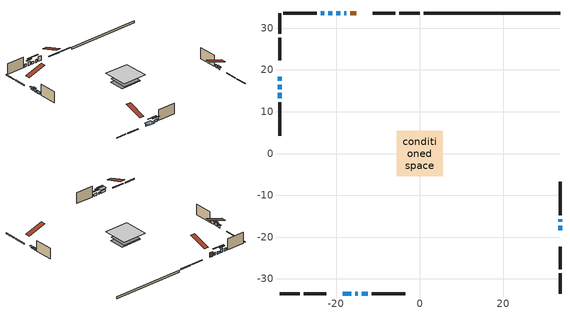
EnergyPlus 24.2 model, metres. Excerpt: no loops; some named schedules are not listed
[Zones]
conditioned space
 floor adiabatic (Floor1 construction): -4.02,-4.02 -4.02,4.02 4.02,4.02 4.02,-4.02 z0.91
 floor adiabatic (AdiabaticFloorConstruction): -5.48,-5.48 -5.48,5.48 5.48,5.48 5.48,-5.48 z3.35
 floor foundation (Slab1 construction): -4.72,-3.43 -4.72,3.43 4.72,3.43 4.72,-3.43 z0
 wall outside (RimJoist1 construction): -0.02,33.53 -4.9,33.53 / -33.53,-33.53 -28.65,-33.53 / -33.53,33.53 -33.53,28.65 / 33.53,-33.53 33.53,-28.65 z0.91:1.21
 wall outside (RimJoist2 construction): -5.82,33.53 -11.21,33.53 / -27.72,-33.53 -22.34,-33.53 / -33.53,27.72 -33.53,22.34 / 33.53,-27.72 33.53,-22.34 z0.91:1.21
 wall outside (AdiabaticWallConstruction 1): -15.19,33.53 -16.67,33.53 z0.91:2.94
 wall outside (AdiabaticWallConstruction): -17.6,33.53 -18.02,33.53 / -22.84,33.53 -23.68,33.53 / 33.53,-16.31 33.53,-15.67 / -33.53,14.47 -33.53,13.19 z0.91:2.13; -18.94,33.53 -19.96,33.53 / -33.53,18.36 -33.53,17.34 / -18.35,-33.53 -16.32,-33.53 / -13.91,-33.53 -12.38,-33.53 z0.91:1.93; -20.89,33.53 -21.91,33.53 / -33.53,16.41 -33.53,15.39 z0.91:2.43; 33.53,-18.36 33.53,-17.23 z0.91:1.73; -15.4,-33.53 -14.84,-33.53 z0.91:1.83
 wall outside (Wall1 construction): -24.61,33.53 -32.6,33.53 / -11.46,-33.53 -3.47,-33.53 / -33.53,12.26 -33.53,4.28 / 33.53,-14.74 33.53,-6.75 z0.91:5.79
 wall foundation (FoundationWall1 construction): 33.53,33.53 0.91,33.53 z0:0.91
 window (WindowConstruction 10): -17.6,33.53 -18.02,33.53 z0.91:2.13
 window (WindowConstruction 5): -18.95,33.53 -19.96,33.53 z0.91:1.92
 window (WindowConstruction 6): -20.89,33.53 -21.91,33.53 z0.91:2.43
 window (WindowConstruction 7): 33.53,-18.35 33.53,-17.24 z0.91:1.72
 window (WindowConstruction 8): -33.53,18.35 -33.53,17.34 z0.91:1.92
 window (WindowConstruction 9): -33.53,16.41 -33.53,15.4 z0.91:2.43
 window (WindowConstruction): -18.35,-33.53 -16.32,-33.53 z0.91:1.92
 window (WindowConstruction 1): -22.84,33.53 -23.68,33.53 z0.91:2.13
 window (WindowConstruction 2): 33.53,-16.31 33.53,-15.67 z0.91:2.13
 window (WindowConstruction 3): -33.53,14.47 -33.53,13.19 z0.91:2.13
 window (WindowConstruction 11): -15.39,-33.53 -14.84,-33.53 z0.91:1.82
 window (WindowConstruction 4): -13.91,-33.53 -12.38,-33.53 z0.91:1.92
 door (Door): -15.19,33.53 -16.67,33.53 z0.91:2.94
 ceiling adiabatic (AdiabaticFloorConstruction): 5.48,-5.48 5.48,5.48 -5.48,5.48 -5.48,-5.48 z3.35
 roof outside (Roof1 construction): -14.26,33.53,5.79 -14.26,25.46,8.48 -12.13,25.46,8.48 -12.13,33.53,5.79; -19.28,-33.53,5.79 -19.28,-25.46,8.48 -21.41,-25.46,8.48 -21.41,-33.53,5.79; -33.53,19.28,5.79 -25.46,19.28,8.48 -25.46,21.41,8.48 -33.53,21.41,5.79; 33.53,-19.28,5.79 25.46,-19.28,8.48 25.46,-21.41,8.48 33.53,-21.41,5.79
shading: -22.09,33.53 -16.82,33.53 -16.82,33.83 -22.09,33.83 z4.06; -22.82,33.53 -19.98,33.53 -19.98,33.83 -22.82,33.83 z3.35; 33.53,-16.94 33.53,-18.65 33.99,-18.65 33.99,-16.94 z2.02; -33.53,17.04 -33.53,18.65 -33.99,18.65 -33.99,17.04 z2.22; -33.53,15.1 -33.53,16.71 -33.99,16.71 -33.99,15.1 z2.73; -15.86,-33.53 -18.81,-33.53 -18.81,-35.97 -15.86,-35.97 z2.39; -13.01,-33.53 -17.22,-33.53 -17.22,-33.83 -13.01,-33.83 z3.65; -11.31,-33.53 -14.98,-33.53 -14.98,-33.83 -11.31,-33.83 z2.99
[Building]
Building 1: Terrain=Suburbs
[Site:Location]
Inuvik AP_NT: Latitude {deg}=68.3; Longitude {deg}=-133.48; Time Zone {hr}=-8; Elevation {m}=68; Keep Site Location Information=Yes
[Site:GroundTemperature:Shallow]
-13.1493, -15.9729, -16.199, -14.859, -9.47991, -4.12585, 0.51584, 3.45624, 3.70604, 1.31452, -3.2088, -8.39862
[Site:WaterMainsTemperature]
Calculation Method=Schedule; Temperature Schedule=mains temperature schedule
[Material] Roughness=Rough; Thermal Absorptance=0.9
Name | Thickness {m} | Conductivity {W/m-K} | Density {kg/m3} | Specific Heat {J/kg-K} | Solar Absorptance | Visible Absorptance
asphalt or fiberglass shingles | 0.00635 | 0.162714 | 1121.4 | 1465.45 | 0.4 | 0.4
concrete 4.0 in. | 0.1016 | 1.803125 | 2242.8 | 837.4 | 0.7 | 0.7
concrete 8.0 in. | 0.2032 | 1.803125 | 2242.8 | 837.4 | 0.7 | 0.7
door material | 0.04445 | 0.053851 | 512.64 | 1214.23 | 0.7 | 0.7
exterior vertical ins | 0.00409365 | 0.029427 | 32.04 | 1214.23 | 0.7 | 0.7
floor covering | 0.0127 | 0.0433444 | 54.468 | 1339.84 | 0.6 | 0.6
floor rigid ins; rim joist rigid ins; wall rigid ins | 0.051816 | 0.029427 | 32.04 | 1214.23 | 0.7 | 0.7
floor rigid ins 1; wall rigid ins 1 | 0.512978 | 0.029427 | 32.04 | 1214.23 | 0.7 | 0.7
floor stud and cavity | 0.1397 | 0.0844109 | 92.3553 | 1139.71 | 0.7 | 0.7
floor stud and cavity 1 | 0.1397 | 1.75129 | 37.0049 | 1207.88 | 0.7 | 0.7
furniture material conditioned space 1 | 0.1524 | 0.115458 | 640.8 | 1214.23 | 0.6 | 0.6
gypsum board | 0.0127 | 0.160291 | 801 | 837.4 | 0.6 | 0.6
gypsum board 1 | 0.0127 | 0.160291 | 801 | 837.4 | 0.7 | 0.7
osb sheathing 0.5 in. | 0.0127 | 0.115458 | 512.64 | 1214.23 | 0.7 | 0.7
osb sheathing 0.75 in. | 0.01905 | 0.115458 | 512.64 | 1214.23 | 0.7 | 0.7
osb sheathing 2.0 in. | 0.0508 | 0.115458 | 512.64 | 1214.23 | 0.7 | 0.7
rim joist rigid ins 1; roof rigid ins | 0.103632 | 0.029427 | 32.04 | 1214.23 | 0.7 | 0.7
rim joist stud and cavity | 0.0508 | 0.0406006 | 125.044 | 1163.47 | 0.6 | 0.6
rim joist stud and cavity 1 | 0.0508 | 0.0659308 | 125.044 | 1163.47 | 0.6 | 0.6
roof stud and cavity | 0.2032 | 0.158564 | 78.34581 | 1123.46 | 0.7 | 0.7
wall stud and cavity | 0.1397 | 0.216185 | 139.0536 | 1170.24 | 0.7 | 0.7
wall stud and cavity 1 | 0.0889 | 0.380278 | 52.3479 | 1209.89 | 0.7 | 0.7
wall stud and cavity 2 | 0.0889 | 0.391764 | 83.0341 | 1211.67 | 0.7 | 0.7
wood siding | 0.0254 | 0.102417 | 544.68 | 1172.36 | 0.4 | 0.4
wood siding 1; wood siding 2; wood siding 3 | 0.0254 | 0.102417 | 544.68 | 1172.36 | 0.7 | 0.7
[WindowMaterial:SimpleGlazingSystem]
Name | U-Factor {W/m2-K} | Solar Heat Gain Coefficient
WindowMaterial | 2.78052 | 0.57
WindowMaterial 1 | 2.76178 | 0.61
WindowMaterial 2 | 2.78619 | 0.6
WindowMaterial 3 | 2.77825 | 0.56
WindowMaterial 4 | 2.75553 | 0.6
[Construction]
AdiabaticFloorConstruction: floor stud and cavity 1, floor rigid ins 1, osb sheathing 0.75 in., floor covering
AdiabaticWallConstruction: wood siding 2, wall rigid ins 1, wall stud and cavity 1, gypsum board
AdiabaticWallConstruction 1: wood siding 3, wall rigid ins 1, wall stud and cavity 1, gypsum board
Door: door material
Floor1 construction: floor stud and cavity, floor rigid ins, osb sheathing 0.75 in., floor covering
FoundationWall1 construction: concrete 8.0 in., gypsum board 1
furniture construction conditioned space 1: furniture material conditioned space 1
PartitionWallConstruction: gypsum board, wall stud and cavity 2, gypsum board
RimJoist1 construction: wood siding 1, rim joist rigid ins, osb sheathing 2.0 in., rim joist stud and cavity
RimJoist2 construction: wood siding 1, rim joist rigid ins 1, osb sheathing 2.0 in., rim joist stud and cavity 1
Roof1 construction: asphalt or fiberglass shingles, roof rigid ins, osb sheathing 0.75 in., roof stud and cavity, gypsum board
Slab1 construction: concrete 4.0 in.
Wall1 construction: wood siding, wall rigid ins, osb sheathing 0.5 in., wall stud and cavity, gypsum board
WindowConstruction; WindowConstruction 1; WindowConstruction 5; WindowConstruction 8: WindowMaterial
WindowConstruction 10; WindowConstruction 11: WindowMaterial 4
WindowConstruction 2; WindowConstruction 3; WindowConstruction 6: WindowMaterial 1
WindowConstruction 4; WindowConstruction 9: WindowMaterial 2
WindowConstruction 7: WindowMaterial 3
[Zone]
conditioned space: Multiplier=1; Volume {m3}=377.5; Part of Total Floor Area=Yes
[Space]
conditioned space 1: Zone=conditioned space; Volume {m3}=377.5
[SurfaceProperty:ExposedFoundationPerimeter]
Slab1: Exposed Perimeter Calculation Method=TotalExposedPerimeter; Total Exposed Perimeter {m}=32.614
[InternalMass] Zone or ZoneList=conditioned space; Space or SpaceList=conditioned space 1
Name | Construction | Surface Area {m2}
furniture mass conditioned space 1 | furniture construction conditioned space 1 | 99.9601
partition wall mass | PartitionWallConstruction | 185.1
[Lights]
interior lighting: Zone or ZoneList or Space or SpaceList=conditioned space 1; Schedule=interior lighting schedule; Design Level Calculation Method=LightingLevel; Lighting Level {W}=343.2; Return Air Fraction=0; Fraction Radiant=0.6; Fraction Visible=0.2; Fraction Replaceable=1
[People]
occupants: Zone or ZoneList or Space or SpaceList=conditioned space 1; Number of People Schedule=occupants schedule; Number of People Calculation Method=People; Number of People=3; Fraction Radiant=0.314171; Sensible Heat Fraction=0.56303; Activity Level Schedule=occupants activity schedule; Carbon Dioxide Generation Rate {m3/s-W}=0; Enable ASHRAE 55 Comfort Warnings=No; Mean Radiant Temperature Calculation Type=EnclosureAveraged
[ElectricEquipment] Zone or ZoneList or Space or SpaceList=conditioned space 1; Design Level Calculation Method=EquipmentLevel
Name | Schedule | Design Level {W} | Fraction Latent | Fraction Radiant | Fraction Lost
clothes dryer | clothes dryer schedule | 140.772 | 0.015 | 0.081 | 0.85
clothes washer | clothes washer schedule | 32.1985 | 0.03 | 0.162 | 0.7
cooking range | cooking range schedule | 215.147 | 0.08 | 0.432 | 0.2
dishwasher | dishwasher schedule | 66.8632 | 0.3 | 0.18 | 0.4
fridge | fridge schedule | 72.9452 | 0 | 0.6 | 0
mech vent bath fan 0 | mech vent bath fan 0 schedule | 25.1 | 0 | 0 | 1
mech vent bath fan 1 | mech vent bath fan 1 schedule | 25.1 | 0 | 0 | 1
mech vent house fan | mech vent house fan schedule | 0 | 0 | 0 | 1
mech vent house fan cfis | mech vent house fan cfis schedule | 0 | 0 | 0 | 0
misc plug loads | misc plug loads schedule | 494.7 | 0.045 | 0.513 | 0.1
whole house fan | Always On Discrete | 0 | 0 | 0 | 1
[OtherEquipment] Zone or ZoneList or Space or SpaceList=conditioned space 1; Design Level Calculation Method=EquipmentLevel
Name | Fuel Type | Schedule | Design Level {W} | Fraction Latent | Fraction Radiant | Fraction Lost
clothes dryer 1 | Electricity | clothes dryer schedule | 0 | 0.015 | 0.081 | 0.85
cooking range 1 | Electricity | cooking range schedule | 0 | 0.08 | 0.432 | 0.2
general water use latent | None | general water use schedule | 62.594 | 1 | 0 | 0
general water use sensible | None | general water use schedule | -61.6891 | 0 | 0.6 | 0
mech vent house fan latent load | None | Always On Discrete | 0 | 1 | 0 | 0
mech vent house fan sensible load | None | Always On Discrete | 0 | 0 | 0 | 0
water heater energy adjustment1 | FuelOilNo2 | Always On Discrete | 0.01 | 0 | 0 | 1
[ZoneInfiltration:DesignFlowRate] Zone or ZoneList or Space or SpaceList=conditioned space 1; Schedule=Always On Discrete; Design Flow Rate Calculation Method=Flow/Zone; Design Flow Rate {m3/s}=0
infil flow; natural vent flow; whole house fan flow
[Foundation:Kiva]
Foundation Kiva 1: Initial Indoor Air Temperature {C}=18; Wall Height Above Grade {m}=0.910011; Wall Depth Below Slab {m}=0.2032; Custom Block Material Name 1=exterior vertical ins; Custom Block Depth 1 {m}=0.910011; Custom Block X Position 1 {m}=0.2159; Custom Block Z Position 1 {m}=0
[Foundation:Kiva:Settings]
Soil Conductivity {W/m-K}=0.849921; Soil Density {kg/m3}=1842.3; Soil Specific Heat {J/kg-K}=418.7; Ground Solar Absorptivity=0.9; Ground Thermal Absorptivity=0.9; Ground Surface Roughness {m}=0.03; Far-Field Width {m}=40; Deep-Ground Boundary Condition=ZeroFlux; Deep-Ground Depth {m}=40; Minimum Cell Dimension {m}=0.2; Maximum Cell Growth Coefficient=3; Simulation Timestep=Timestep
[Exterior:Lights]
exterior lighting: Schedule=exterior lighting schedule; Design Level {W}=75.6
[Schedule:Day:Interval]
interior lighting schedule day: No, 01:00, 0.108182, 04:00, 0.0901515, 05:00, 0.0991667, 06:00, 0.162273, 07:00, 0.270455, 08:00, 0.342576, 10:00, 0.369621, 11:00, 0.351591, 12:00, 0.333561, 13:00, 0.324545, 14:00, 0.31553, 15:00, 0.333561, 16:00, 0.369621, 17:00, 0.450758, 18:00, 0.585985, 19:00, 0.775303, 20:00, 0.955606, 21:00, 0.991667, 22:00, 0.712197, 23:00, 0.360606, 24:00, 0.162273
interior lighting schedule day 1: No, 01:00, 0.100909, 04:00, 0.0840909, 05:00, 0.0925, 06:00, 0.151364, 07:00, 0.252273, 08:00, 0.319545, 10:00, 0.344773, 11:00, 0.327955, 12:00, 0.311136, 13:00, 0.302727, 14:00, 0.294318, 15:00, 0.311136, 16:00, 0.344773, 17:00, 0.420455, 18:00, 0.546591, 19:00, 0.723182, 20:00, 0.891364, 21:00, 0.925, 22:00, 0.664318, 23:00, 0.336364, 24:00, 0.151364
interior lighting schedule day 2: No, 01:00, 0.0927273, 04:00, 0.0772727, 05:00, 0.085, 06:00, 0.139091, 07:00, 0.231818, 08:00, 0.293636, 10:00, 0.316818, 11:00, 0.301364, 12:00, 0.285909, 13:00, 0.278182, 14:00, 0.270455, 15:00, 0.285909, 16:00, 0.316818, 17:00, 0.386364, 18:00, 0.502273, 19:00, 0.664545, 20:00, 0.819091, 21:00, 0.85, 22:00, 0.610455, 23:00, 0.309091, 24:00, 0.139091
interior lighting schedule day 3: No, 01:00, 0.0845455, 04:00, 0.0704545, 05:00, 0.0775, 06:00, 0.126818, 07:00, 0.211364, 08:00, 0.267727, 10:00, 0.288864, 11:00, 0.274773, 12:00, 0.260682, 13:00, 0.253636, 14:00, 0.246591, 15:00, 0.260682, 16:00, 0.288864, 17:00, 0.352273, 18:00, 0.457955, 19:00, 0.605909, 20:00, 0.746818, 21:00, 0.775, 22:00, 0.556591, 23:00, 0.281818, 24:00, 0.126818
interior lighting schedule day 4: No, 01:00, 0.0763636, 04:00, 0.0636364, 05:00, 0.07, 06:00, 0.114545, 07:00, 0.190909, 08:00, 0.241818, 10:00, 0.260909, 11:00, 0.248182, 12:00, 0.235455, 13:00, 0.229091, 14:00, 0.222727, 15:00, 0.235455, 16:00, 0.260909, 17:00, 0.318182, 18:00, 0.413636, 19:00, 0.547273, 20:00, 0.674545, 21:00, 0.7, 22:00, 0.502727, 23:00, 0.254545, 24:00, 0.114545
interior lighting schedule day 5: No, 01:00, 0.0727273, 04:00, 0.0606061, 05:00, 0.0666667, 06:00, 0.109091, 07:00, 0.181818, 08:00, 0.230303, 10:00, 0.248485, 11:00, 0.236364, 12:00, 0.224242, 13:00, 0.218182, 14:00, 0.212121, 15:00, 0.224242, 16:00, 0.248485, 17:00, 0.30303, 18:00, 0.393939, 19:00, 0.521212, 20:00, 0.642424, 21:00, 0.666667, 22:00, 0.478788, 23:00, 0.242424, 24:00, 0.109091
interior lighting schedule default day: No, 24:00, 0
[Schedule:Week:Daily]
interior lighting schedule Week Rule - Jan1-Jan27: interior lighting schedule day, interior lighting schedule day, interior lighting schedule day, interior lighting schedule day, interior lighting schedule day, interior lighting schedule day, interior lighting schedule day, interior lighting schedule default day, interior lighting schedule default day, interior lighting schedule default day, interior lighting schedule default day, interior lighting schedule default day
interior lighting schedule Week Rule - Jan28-Feb3: interior lighting schedule day, interior lighting schedule day, interior lighting schedule day, interior lighting schedule day, interior lighting schedule day 1, interior lighting schedule day 1, interior lighting schedule day 1, interior lighting schedule default day, interior lighting schedule default day, interior lighting schedule default day, interior lighting schedule default day, interior lighting schedule default day
interior lighting schedule Week Rule - Feb4-Feb24: interior lighting schedule day 1, interior lighting schedule day 1, interior lighting schedule day 1, interior lighting schedule day 1, interior lighting schedule day 1, interior lighting schedule day 1, interior lighting schedule day 1, interior lighting schedule default day, interior lighting schedule default day, interior lighting schedule default day, interior lighting schedule default day, interior lighting schedule default day
interior lighting schedule Week Rule - Feb25-Mar3: interior lighting schedule day 1, interior lighting schedule day 1, interior lighting schedule day 1, interior lighting schedule day 1, interior lighting schedule day 2, interior lighting schedule day 2, interior lighting schedule day 2, interior lighting schedule default day, interior lighting schedule default day, interior lighting schedule default day, interior lighting schedule default day, interior lighting schedule default day
interior lighting schedule Week Rule - Mar4-Mar31: interior lighting schedule day 2, interior lighting schedule day 2, interior lighting schedule day 2, interior lighting schedule day 2, interior lighting schedule day 2, interior lighting schedule day 2, interior lighting schedule day 2, interior lighting schedule default day, interior lighting schedule default day, interior lighting schedule default day, interior lighting schedule default day, interior lighting schedule default day
interior lighting schedule Week Rule - Apr1-Apr28: interior lighting schedule day 3, interior lighting schedule day 3, interior lighting schedule day 3, interior lighting schedule day 3, interior lighting schedule day 3, interior lighting schedule day 3, interior lighting schedule day 3, interior lighting schedule default day, interior lighting schedule default day, interior lighting schedule default day, interior lighting schedule default day, interior lighting schedule default day
interior lighting schedule Week Rule - Apr29-May5: interior lighting schedule day 3, interior lighting schedule day 3, interior lighting schedule day 4, interior lighting schedule day 4, interior lighting schedule day 4, interior lighting schedule day 4, interior lighting schedule day 4, interior lighting schedule default day, interior lighting schedule default day, interior lighting schedule default day, interior lighting schedule default day, interior lighting schedule default day
interior lighting schedule Week Rule - May6-May26: interior lighting schedule day 4, interior lighting schedule day 4, interior lighting schedule day 4, interior lighting schedule day 4, interior lighting schedule day 4, interior lighting schedule day 4, interior lighting schedule day 4, interior lighting schedule default day, interior lighting schedule default day, interior lighting schedule default day, interior lighting schedule default day, interior lighting schedule default day
interior lighting schedule Week Rule - May27-Jun2: interior lighting schedule day 4, interior lighting schedule day 4, interior lighting schedule day 4, interior lighting schedule day 4, interior lighting schedule day 4, interior lighting schedule day 5, interior lighting schedule day 5, interior lighting schedule default day, interior lighting schedule default day, interior lighting schedule default day, interior lighting schedule default day, interior lighting schedule default day
interior lighting schedule Week Rule - Jun3-Jun30: interior lighting schedule day 5, interior lighting schedule day 5, interior lighting schedule day 5, interior lighting schedule day 5, interior lighting schedule day 5, interior lighting schedule day 5, interior lighting schedule day 5, interior lighting schedule default day, interior lighting schedule default day, interior lighting schedule default day, interior lighting schedule default day, interior lighting schedule default day
interior lighting schedule Week Rule - Jul1-Jul28: interior lighting schedule day 6, interior lighting schedule day 6, interior lighting schedule day 6, interior lighting schedule day 6, interior lighting schedule day 6, interior lighting schedule day 6, interior lighting schedule day 6, interior lighting schedule default day, interior lighting schedule default day, interior lighting schedule default day, interior lighting schedule default day, interior lighting schedule default day
interior lighting schedule Week Rule - Jul29-Aug4: interior lighting schedule day 6, interior lighting schedule day 6, interior lighting schedule day 6, interior lighting schedule day 7, interior lighting schedule day 7, interior lighting schedule day 7, interior lighting schedule day 7, interior lighting schedule default day, interior lighting schedule default day, interior lighting schedule default day, interior lighting schedule default day, interior lighting schedule default day
interior lighting schedule Week Rule - Aug5-Aug25: interior lighting schedule day 7, interior lighting schedule day 7, interior lighting schedule day 7, interior lighting schedule day 7, interior lighting schedule day 7, interior lighting schedule day 7, interior lighting schedule day 7, interior lighting schedule default day, interior lighting schedule default day, interior lighting schedule default day, interior lighting schedule default day, interior lighting schedule default day
interior lighting schedule Week Rule - Aug26-Sep1: interior lighting schedule day 7, interior lighting schedule day 7, interior lighting schedule day 7, interior lighting schedule day 7, interior lighting schedule day 7, interior lighting schedule day 7, interior lighting schedule day 8, interior lighting schedule default day, interior lighting schedule default day, interior lighting schedule default day, interior lighting schedule default day, interior lighting schedule default day
interior lighting schedule Week Rule - Sep2-Sep29: interior lighting schedule day 8, interior lighting schedule day 8, interior lighting schedule day 8, interior lighting schedule day 8, interior lighting schedule day 8, interior lighting schedule day 8, interior lighting schedule day 8, interior lighting schedule default day, interior lighting schedule default day, interior lighting schedule default day, interior lighting schedule default day, interior lighting schedule default day
interior lighting schedule Week Rule - Sep30-Oct6: interior lighting schedule day 8, interior lighting schedule day 9, interior lighting schedule day 9, interior lighting schedule day 9, interior lighting schedule day 9, interior lighting schedule day 9, interior lighting schedule day 9, interior lighting schedule default day, interior lighting schedule default day, interior lighting schedule default day, interior lighting schedule default day, interior lighting schedule default day
interior lighting schedule Week Rule - Oct7-Oct27: interior lighting schedule day 9, interior lighting schedule day 9, interior lighting schedule day 9, interior lighting schedule day 9, interior lighting schedule day 9, interior lighting schedule day 9, interior lighting schedule day 9, interior lighting schedule default day, interior lighting schedule default day, interior lighting schedule default day, interior lighting schedule default day, interior lighting schedule default day
interior lighting schedule Week Rule - Oct28-Nov3: interior lighting schedule day 9, interior lighting schedule day 9, interior lighting schedule day 9, interior lighting schedule day 9, interior lighting schedule day 10, interior lighting schedule day 10, interior lighting schedule day 10, interior lighting schedule default day, interior lighting schedule default day, interior lighting schedule default day, interior lighting schedule default day, interior lighting schedule default day
interior lighting schedule Week Rule - Nov4-Nov24: interior lighting schedule day 10, interior lighting schedule day 10, interior lighting schedule day 10, interior lighting schedule day 10, interior lighting schedule day 10, interior lighting schedule day 10, interior lighting schedule day 10, interior lighting schedule default day, interior lighting schedule default day, interior lighting schedule default day, interior lighting schedule default day, interior lighting schedule default day
interior lighting schedule Week Rule - Nov25-Dec1: interior lighting schedule day 10, interior lighting schedule day 10, interior lighting schedule day 10, interior lighting schedule day 10, interior lighting schedule day 10, interior lighting schedule day 10, interior lighting schedule day 11, interior lighting schedule default day, interior lighting schedule default day, interior lighting schedule default day, interior lighting schedule default day, interior lighting schedule default day
interior lighting schedule Week Rule - Dec2-Dec31: interior lighting schedule day 11, interior lighting schedule day 11, interior lighting schedule day 11, interior lighting schedule day 11, interior lighting schedule day 11, interior lighting schedule day 11, interior lighting schedule day 11, interior lighting schedule default day, interior lighting schedule default day, interior lighting schedule default day, interior lighting schedule default day, interior lighting schedule default day
occupants schedule Week Rule - Jan1-Dec31: occupants schedule day, occupants schedule day, occupants schedule day, occupants schedule day, occupants schedule day, occupants schedule day, occupants schedule day, occupants schedule default day, occupants schedule default day, occupants schedule default day, occupants schedule default day, occupants schedule default day
clothes dryer schedule Week Rule - Jan1-Dec31: clothes dryer schedule day, clothes dryer schedule day, clothes dryer schedule day, clothes dryer schedule day, clothes dryer schedule day, clothes dryer schedule day, clothes dryer schedule day, clothes dryer schedule default day, clothes dryer schedule default day, clothes dryer schedule default day, clothes dryer schedule default day, clothes dryer schedule default day
clothes washer schedule Week Rule - Jan1-Dec31: clothes washer schedule day, clothes washer schedule day, clothes washer schedule day, clothes washer schedule day, clothes washer schedule day, clothes washer schedule day, clothes washer schedule day, clothes washer schedule default day, clothes washer schedule default day, clothes washer schedule default day, clothes washer schedule default day, clothes washer schedule default day
cooking range schedule Week Rule - Jan1-Dec31: cooking range schedule day, cooking range schedule day, cooking range schedule day, cooking range schedule day, cooking range schedule day, cooking range schedule day, cooking range schedule day, cooking range schedule default day, cooking range schedule default day, cooking range schedule default day, cooking range schedule default day, cooking range schedule default day
dishwasher schedule Week Rule - Jan1-Dec31: dishwasher schedule day, dishwasher schedule day, dishwasher schedule day, dishwasher schedule day, dishwasher schedule day, dishwasher schedule day, dishwasher schedule day, dishwasher schedule default day, dishwasher schedule default day, dishwasher schedule default day, dishwasher schedule default day, dishwasher schedule default day
mech vent bath fan 0 schedule Week Rule - Jan1-Dec31: mech vent bath fan 0 schedule day, mech vent bath fan 0 schedule day, mech vent bath fan 0 schedule day, mech vent bath fan 0 schedule day, mech vent bath fan 0 schedule day, mech vent bath fan 0 schedule day, mech vent bath fan 0 schedule day, mech vent bath fan 0 schedule default day, mech vent bath fan 0 schedule default day, mech vent bath fan 0 schedule default day, mech vent bath fan 0 schedule default day, mech vent bath fan 0 schedule default day
mech vent bath fan 1 schedule Week Rule - Jan1-Dec31: mech vent bath fan 1 schedule day, mech vent bath fan 1 schedule day, mech vent bath fan 1 schedule day, mech vent bath fan 1 schedule day, mech vent bath fan 1 schedule day, mech vent bath fan 1 schedule day, mech vent bath fan 1 schedule day, mech vent bath fan 1 schedule default day, mech vent bath fan 1 schedule default day, mech vent bath fan 1 schedule default day, mech vent bath fan 1 schedule default day, mech vent bath fan 1 schedule default day
misc plug loads schedule Week Rule - Jan1-Dec31: misc plug loads schedule day, misc plug loads schedule day, misc plug loads schedule day, misc plug loads schedule day, misc plug loads schedule day, misc plug loads schedule day, misc plug loads schedule day, misc plug loads schedule default day, misc plug loads schedule default day, misc plug loads schedule default day, misc plug loads schedule default day, misc plug loads schedule default day
general water use schedule Week Rule - Jan1-Dec31: general water use schedule day, general water use schedule day, general water use schedule day, general water use schedule day, general water use schedule day, general water use schedule day, general water use schedule day, general water use schedule default day, general water use schedule default day, general water use schedule default day, general water use schedule default day, general water use schedule default day
exterior lighting schedule Week Rule - Jan1-Jan27: exterior lighting schedule day, exterior lighting schedule day, exterior lighting schedule day, exterior lighting schedule day, exterior lighting schedule day, exterior lighting schedule day, exterior lighting schedule day, exterior lighting schedule default day, exterior lighting schedule default day, exterior lighting schedule default day, exterior lighting schedule default day, exterior lighting schedule default day
exterior lighting schedule Week Rule - Jan28-Feb3: exterior lighting schedule day, exterior lighting schedule day, exterior lighting schedule day, exterior lighting schedule day, exterior lighting schedule day 1, exterior lighting schedule day 1, exterior lighting schedule day 1, exterior lighting schedule default day, exterior lighting schedule default day, exterior lighting schedule default day, exterior lighting schedule default day, exterior lighting schedule default day
exterior lighting schedule Week Rule - Feb4-Feb24: exterior lighting schedule day 1, exterior lighting schedule day 1, exterior lighting schedule day 1, exterior lighting schedule day 1, exterior lighting schedule day 1, exterior lighting schedule day 1, exterior lighting schedule day 1, exterior lighting schedule default day, exterior lighting schedule default day, exterior lighting schedule default day, exterior lighting schedule default day, exterior lighting schedule default day
exterior lighting schedule Week Rule - Feb25-Mar3: exterior lighting schedule day 1, exterior lighting schedule day 1, exterior lighting schedule day 1, exterior lighting schedule day 1, exterior lighting schedule day 2, exterior lighting schedule day 2, exterior lighting schedule day 2, exterior lighting schedule default day, exterior lighting schedule default day, exterior lighting schedule default day, exterior lighting schedule default day, exterior lighting schedule default day
exterior lighting schedule Week Rule - Mar4-Mar31: exterior lighting schedule day 2, exterior lighting schedule day 2, exterior lighting schedule day 2, exterior lighting schedule day 2, exterior lighting schedule day 2, exterior lighting schedule day 2, exterior lighting schedule day 2, exterior lighting schedule default day, exterior lighting schedule default day, exterior lighting schedule default day, exterior lighting schedule default day, exterior lighting schedule default day
exterior lighting schedule Week Rule - Apr1-Apr28: exterior lighting schedule day 3, exterior lighting schedule day 3, exterior lighting schedule day 3, exterior lighting schedule day 3, exterior lighting schedule day 3, exterior lighting schedule day 3, exterior lighting schedule day 3, exterior lighting schedule default day, exterior lighting schedule default day, exterior lighting schedule default day, exterior lighting schedule default day, exterior lighting schedule default day
exterior lighting schedule Week Rule - Apr29-May5: exterior lighting schedule day 3, exterior lighting schedule day 3, exterior lighting schedule day 4, exterior lighting schedule day 4, exterior lighting schedule day 4, exterior lighting schedule day 4, exterior lighting schedule day 4, exterior lighting schedule default day, exterior lighting schedule default day, exterior lighting schedule default day, exterior lighting schedule default day, exterior lighting schedule default day
exterior lighting schedule Week Rule - May6-May26: exterior lighting schedule day 4, exterior lighting schedule day 4, exterior lighting schedule day 4, exterior lighting schedule day 4, exterior lighting schedule day 4, exterior lighting schedule day 4, exterior lighting schedule day 4, exterior lighting schedule default day, exterior lighting schedule default day, exterior lighting schedule default day, exterior lighting schedule default day, exterior lighting schedule default day
exterior lighting schedule Week Rule - May27-Jun2: exterior lighting schedule day 4, exterior lighting schedule day 4, exterior lighting schedule day 4, exterior lighting schedule day 4, exterior lighting schedule day 4, exterior lighting schedule day 5, exterior lighting schedule day 5, exterior lighting schedule default day, exterior lighting schedule default day, exterior lighting schedule default day, exterior lighting schedule default day, exterior lighting schedule default day
exterior lighting schedule Week Rule - Jun3-Jun30: exterior lighting schedule day 5, exterior lighting schedule day 5, exterior lighting schedule day 5, exterior lighting schedule day 5, exterior lighting schedule day 5, exterior lighting schedule day 5, exterior lighting schedule day 5, exterior lighting schedule default day, exterior lighting schedule default day, exterior lighting schedule default day, exterior lighting schedule default day, exterior lighting schedule default day
exterior lighting schedule Week Rule - Jul1-Jul28: exterior lighting schedule day 6, exterior lighting schedule day 6, exterior lighting schedule day 6, exterior lighting schedule day 6, exterior lighting schedule day 6, exterior lighting schedule day 6, exterior lighting schedule day 6, exterior lighting schedule default day, exterior lighting schedule default day, exterior lighting schedule default day, exterior lighting schedule default day, exterior lighting schedule default day
exterior lighting schedule Week Rule - Jul29-Aug4: exterior lighting schedule day 6, exterior lighting schedule day 6, exterior lighting schedule day 6, exterior lighting schedule day 7, exterior lighting schedule day 7, exterior lighting schedule day 7, exterior lighting schedule day 7, exterior lighting schedule default day, exterior lighting schedule default day, exterior lighting schedule default day, exterior lighting schedule default day, exterior lighting schedule default day
exterior lighting schedule Week Rule - Aug5-Aug25: exterior lighting schedule day 7, exterior lighting schedule day 7, exterior lighting schedule day 7, exterior lighting schedule day 7, exterior lighting schedule day 7, exterior lighting schedule day 7, exterior lighting schedule day 7, exterior lighting schedule default day, exterior lighting schedule default day, exterior lighting schedule default day, exterior lighting schedule default day, exterior lighting schedule default day
exterior lighting schedule Week Rule - Aug26-Sep1: exterior lighting schedule day 7, exterior lighting schedule day 7, exterior lighting schedule day 7, exterior lighting schedule day 7, exterior lighting schedule day 7, exterior lighting schedule day 7, exterior lighting schedule day 8, exterior lighting schedule default day, exterior lighting schedule default day, exterior lighting schedule default day, exterior lighting schedule default day, exterior lighting schedule default day
exterior lighting schedule Week Rule - Sep2-Sep29: exterior lighting schedule day 8, exterior lighting schedule day 8, exterior lighting schedule day 8, exterior lighting schedule day 8, exterior lighting schedule day 8, exterior lighting schedule day 8, exterior lighting schedule day 8, exterior lighting schedule default day, exterior lighting schedule default day, exterior lighting schedule default day, exterior lighting schedule default day, exterior lighting schedule default day
exterior lighting schedule Week Rule - Sep30-Oct6: exterior lighting schedule day 8, exterior lighting schedule day 9, exterior lighting schedule day 9, exterior lighting schedule day 9, exterior lighting schedule day 9, exterior lighting schedule day 9, exterior lighting schedule day 9, exterior lighting schedule default day, exterior lighting schedule default day, exterior lighting schedule default day, exterior lighting schedule default day, exterior lighting schedule default day
exterior lighting schedule Week Rule - Oct7-Oct27: exterior lighting schedule day 9, exterior lighting schedule day 9, exterior lighting schedule day 9, exterior lighting schedule day 9, exterior lighting schedule day 9, exterior lighting schedule day 9, exterior lighting schedule day 9, exterior lighting schedule default day, exterior lighting schedule default day, exterior lighting schedule default day, exterior lighting schedule default day, exterior lighting schedule default day
exterior lighting schedule Week Rule - Oct28-Nov3: exterior lighting schedule day 9, exterior lighting schedule day 9, exterior lighting schedule day 9, exterior lighting schedule day 9, exterior lighting schedule day 10, exterior lighting schedule day 10, exterior lighting schedule day 10, exterior lighting schedule default day, exterior lighting schedule default day, exterior lighting schedule default day, exterior lighting schedule default day, exterior lighting schedule default day
exterior lighting schedule Week Rule - Nov4-Nov24: exterior lighting schedule day 10, exterior lighting schedule day 10, exterior lighting schedule day 10, exterior lighting schedule day 10, exterior lighting schedule day 10, exterior lighting schedule day 10, exterior lighting schedule day 10, exterior lighting schedule default day, exterior lighting schedule default day, exterior lighting schedule default day, exterior lighting schedule default day, exterior lighting schedule default day
exterior lighting schedule Week Rule - Nov25-Dec1: exterior lighting schedule day 10, exterior lighting schedule day 10, exterior lighting schedule day 10, exterior lighting schedule day 10, exterior lighting schedule day 10, exterior lighting schedule day 10, exterior lighting schedule day 11, exterior lighting schedule default day, exterior lighting schedule default day, exterior lighting schedule default day, exterior lighting schedule default day, exterior lighting schedule default day
exterior lighting schedule Week Rule - Dec2-Dec31: exterior lighting schedule day 11, exterior lighting schedule day 11, exterior lighting schedule day 11, exterior lighting schedule day 11, exterior lighting schedule day 11, exterior lighting schedule day 11, exterior lighting schedule day 11, exterior lighting schedule default day, exterior lighting schedule default day, exterior lighting schedule default day, exterior lighting schedule default day, exterior lighting schedule default day
[Schedule:Year]
interior lighting schedule: interior lighting schedule Week Rule - Jan1-Jan27, 1, 1, 1, 27, interior lighting schedule Week Rule - Jan28-Feb3, 1, 28, 2, 3, interior lighting schedule Week Rule - Feb4-Feb24, 2, 4, 2, 24, interior lighting schedule Week Rule - Feb25-Mar3, 2, 25, 3, 3, interior lighting schedule Week Rule - Mar4-Mar31, 3, 4, 3, 31, interior lighting schedule Week Rule - Apr1-Apr28, 4, 1, 4, 28, interior lighting schedule Week Rule - Apr29-May5, 4, 29, 5, 5, interior lighting schedule Week Rule - May6-May26, 5, 6, 5, 26, interior lighting schedule Week Rule - May27-Jun2, 5, 27, 6, 2, interior lighting schedule Week Rule - Jun3-Jun30, 6, 3, 6, 30, interior lighting schedule Week Rule - Jul1-Jul28, 7, 1, 7, 28, interior lighting schedule Week Rule - Jul29-Aug4, 7, 29, 8, 4, interior lighting schedule Week Rule - Aug5-Aug25, 8, 5, 8, 25, interior lighting schedule Week Rule - Aug26-Sep1, 8, 26, 9, 1, interior lighting schedule Week Rule - Sep2-Sep29, 9, 2, 9, 29, interior lighting schedule Week Rule - Sep30-Oct6, 9, 30, 10, 6, interior lighting schedule Week Rule - Oct7-Oct27, 10, 7, 10, 27, interior lighting schedule Week Rule - Oct28-Nov3, 10, 28, 11, 3, interior lighting schedule Week Rule - Nov4-Nov24, 11, 4, 11, 24, interior lighting schedule Week Rule - Nov25-Dec1, 11, 25, 12, 1, interior lighting schedule Week Rule - Dec2-Dec31, 12, 2, 12, 31
occupants schedule: occupants schedule Week Rule - Jan1-Dec31, 1, 1, 12, 31
clothes dryer schedule: clothes dryer schedule Week Rule - Jan1-Dec31, 1, 1, 12, 31
clothes washer schedule: clothes washer schedule Week Rule - Jan1-Dec31, 1, 1, 12, 31
cooking range schedule: cooking range schedule Week Rule - Jan1-Dec31, 1, 1, 12, 31
dishwasher schedule: dishwasher schedule Week Rule - Jan1-Dec31, 1, 1, 12, 31
mech vent bath fan 0 schedule: mech vent bath fan 0 schedule Week Rule - Jan1-Dec31, 1, 1, 12, 31
mech vent bath fan 1 schedule: mech vent bath fan 1 schedule Week Rule - Jan1-Dec31, 1, 1, 12, 31
misc plug loads schedule: misc plug loads schedule Week Rule - Jan1-Dec31, 1, 1, 12, 31
general water use schedule: general water use schedule Week Rule - Jan1-Dec31, 1, 1, 12, 31
exterior lighting schedule: exterior lighting schedule Week Rule - Jan1-Jan27, 1, 1, 1, 27, exterior lighting schedule Week Rule - Jan28-Feb3, 1, 28, 2, 3, exterior lighting schedule Week Rule - Feb4-Feb24, 2, 4, 2, 24, exterior lighting schedule Week Rule - Feb25-Mar3, 2, 25, 3, 3, exterior lighting schedule Week Rule - Mar4-Mar31, 3, 4, 3, 31, exterior lighting schedule Week Rule - Apr1-Apr28, 4, 1, 4, 28, exterior lighting schedule Week Rule - Apr29-May5, 4, 29, 5, 5, exterior lighting schedule Week Rule - May6-May26, 5, 6, 5, 26, exterior lighting schedule Week Rule - May27-Jun2, 5, 27, 6, 2, exterior lighting schedule Week Rule - Jun3-Jun30, 6, 3, 6, 30, exterior lighting schedule Week Rule - Jul1-Jul28, 7, 1, 7, 28, exterior lighting schedule Week Rule - Jul29-Aug4, 7, 29, 8, 4, exterior lighting schedule Week Rule - Aug5-Aug25, 8, 5, 8, 25, exterior lighting schedule Week Rule - Aug26-Sep1, 8, 26, 9, 1, exterior lighting schedule Week Rule - Sep2-Sep29, 9, 2, 9, 29, exterior lighting schedule Week Rule - Sep30-Oct6, 9, 30, 10, 6, exterior lighting schedule Week Rule - Oct7-Oct27, 10, 7, 10, 27, exterior lighting schedule Week Rule - Oct28-Nov3, 10, 28, 11, 3, exterior lighting schedule Week Rule - Nov4-Nov24, 11, 4, 11, 24, exterior lighting schedule Week Rule - Nov25-Dec1, 11, 25, 12, 1, exterior lighting schedule Week Rule - Dec2-Dec31, 12, 2, 12, 31
[Schedule:Constant]
Name | Hourly Value
occupants activity schedule | 117.228
fridge schedule | 0
mech vent house fan schedule; mech vent house fan cfis schedule; Always On Discrete | 1
[Schedule:Compact]
mains temperature schedule: Through: 01/01, For: AllDays, Until: 24:00, 0, Through: 01/02, For: AllDays, Until: 24:00, 0, Through: 01/03, For: AllDays, Until: 24:00, 0, Through: 01/04, For: AllDays, Until: 24:00, 0, Through: 01/05, For: AllDays, Until: 24:00, 0, Through: 01/06, For: AllDays, Until: 24:00, 0, Through: 01/07, For: AllDays, Until: 24:00, 0, Through: 01/08, For: AllDays, Until: 24:00, 0, Through: 01/09, For: AllDays, Until: 24:00, 0, Through: 01/10, For: AllDays, Until: 24:00, 0, Through: 01/11, For: AllDays, Until: 24:00, 0, Through: 01/12, For: AllDays, Until: 24:00, 0, Through: 01/13, For: AllDays, Until: 24:00, 0, Through: 01/14, For: AllDays, Until: 24:00, 0, Through: 01/15, For: AllDays, Until: 24:00, 0, Through: 01/16, For: AllDays, Until: 24:00, 0, Through: 01/17, For: AllDays, Until: 24:00, 0, Through: 01/18, For: AllDays, Until: 24:00, 0, Through: 01/19, For: AllDays, Until: 24:00, 0, Through: 01/20, For: AllDays, Until: 24:00, 0, Through: 01/21, For: AllDays, Until: 24:00, 0, Through: 01/22, For: AllDays, Until: 24:00, 0, Through: 01/23, For: AllDays, Until: 24:00, 0, Through: 01/24, For: AllDays, Until: 24:00, 0, Through: 01/25, For: AllDays, Until: 24:00, 0, Through: 01/26, For: AllDays, Until: 24:00, 0, Through: 01/27, For: AllDays, Until: 24:00, 0, Through: 01/28, For: AllDays, Until: 24:00, 0, Through: 01/29, For: AllDays, Until: 24:00, 0, Through: 01/30, For: AllDays, Until: 24:00, 0, Through: 01/31, For: AllDays, Until: 24:00, 0, Through: 02/01, For: AllDays, Until: 24:00, 0, Through: 02/02, For: AllDays, Until: 24:00, 0, Through: 02/03, For: AllDays, Until: 24:00, 0, Through: 02/04, For: AllDays, Until: 24:00, 0, Through: 02/05, For: AllDays, Until: 24:00, 0, Through: 02/06, For: AllDays, Until: 24:00, 0, Through: 02/07, For: AllDays, Until: 24:00, 0, Through: 02/08, For: AllDays, Until: 24:00, 0, Through: 02/09, For: AllDays, Until: 24:00, 0, Through: 02/10, For: AllDays, Until: 24:00, 0, Through: 02/11, For: AllDays, Until: 24:00, 0, Through: 02/12, For: AllDays, Until: 24:00, 0, Through: 02/13, For: AllDays, Until: 24:00, 0, Through: 02/14, For: AllDays, Until: 24:00, 0, Through: 02/15, For: AllDays, Until: 24:00, 0, Through: 02/16, For: AllDays, Until: 24:00, 0, Through: 02/17, For: AllDays, Until: 24:00, 0, Through: 02/18, For: AllDays, Until: 24:00, 0, Through: 02/19, For: AllDays, Until: 24:00, 0, Through: 02/20, For: AllDays, Until: 24:00, 0, Through: 02/21, For: AllDays, Until: 24:00, 0, Through: 02/22, For: AllDays, Until: 24:00, 0, Through: 02/23, For: AllDays, Until: 24:00, 0, Through: 02/24, For: AllDays, Until: 24:00, 0, Through: 02/25, For: AllDays, Until: 24:00, 0, Through: 02/26, For: AllDays, Until: 24:00, 0, Through: 02/27, For: AllDays, Until: 24:00, 0, Through: 02/28, For: AllDays, Until: 24:00, 0, Through: 03/01, For: AllDays, Until: 24:00, 0, Through: 03/02, For: AllDays, Until: 24:00, 0, Through: 03/03, For: AllDays, Until: 24:00, 0, Through: 03/04, For: AllDays, Until: 24:00, 0, Through: 03/05, For: AllDays, Until: 24:00, 0, Through: 03/06, For: AllDays, Until: 24:00, 0, Through: 03/07, For: AllDays, Until: 24:00, 0, Through: 03/08, For: AllDays, Until: 24:00, 0, Through: 03/09, For: AllDays, Until: 24:00, 0, Through: 03/10, For: AllDays, Until: 24:00, 0, Through: 03/11, For: AllDays, Until: 24:00, 0, Through: 03/12, For: AllDays, Until: 24:00, 0, Through: 03/13, For: AllDays, Until: 24:00, 0, Through: 03/14, For: AllDays, Until: 24:00, 0, Through: 03/15, For: AllDays, Until: 24:00, 0, Through: 03/16, For: AllDays, Until: 24:00, 0, Through: 03/17, For: AllDays, Until: 24:00, 0, Through: 03/18, For: AllDays, Until: 24:00, 0, Through: 03/19, For: AllDays, Until: 24:00, 0, Through: 03/20, For: AllDays, Until: 24:00, 0, Through: 03/21, For: AllDays, Until: 24:00, 0, Through: 03/22, For: AllDays, Until: 24:00, 0, Through: 03/23, For: AllDays, Until: 24:00, 0, Through: 03/24, For: AllDays, Until: 24:00, 0, Through: 03/25, For: AllDays, Until: 24:00, 0, Through: 03/26, For: AllDays, Until: 24:00, 0, Through: 03/27, For: AllDays, Until: 24:00, 0, Through: 03/28, For: AllDays, Until: 24:00, 0, Through: 03/29, For: AllDays, Until: 24:00, 0, Through: 03/30, For: AllDays, Until: 24:00, 0, Through: 03/31, For: AllDays, Until: 24:00, 0, Through: 04/01, For: AllDays, Until: 24:00, 0, Through: 04/02, For: AllDays, Until: 24:00, 0, Through: 04/03, For: AllDays, Until: 24:00, 0, Through: 04/04, For: AllDays, Until: 24:00, 0, Through: 04/05, For: AllDays, Until: 24:00, 0, Through: 04/06, For: AllDays, Until: 24:00, 0, Through: 04/07, For: AllDays, Until: 24:00, 0, Through: 04/08, For: AllDays, Until: 24:00, 0, Through: 04/09, For: AllDays, Until: 24:00, 0, Through: 04/10, For: AllDays, Until: 24:00, 0, Through: 04/11, For: AllDays, Until: 24:00, 0, Through: 04/12, For: AllDays, Until: 24:00, 0, Through: 04/13, For: AllDays, Until: 24:00, 0, Through: 04/14, For: AllDays, Until: 24:00, 0, Through: 04/15, For: AllDays, Until: 24:00, 0, Through: 04/16, For: AllDays, Until: 24:00, 0, Through: 04/17, For: AllDays, Until: 24:00, 0, Through: 04/18, For: AllDays, Until: 24:00, 0, Through: 04/19, For: AllDays, Until: 24:00, 0, Through: 04/20, For: AllDays, Until: 24:00, 0, Through: 04/21, For: AllDays, Until: 24:00, 0, Through: 04/22, For: AllDays, Until: 24:00, 0, Through: 04/23, For: AllDays, Until: 24:00, 0, Through: 04/24, For: AllDays, Until: 24:00, 0, Through: 04/25, For: AllDays, Until: 24:00, 0, Through: 04/26, For: AllDays, Until: 24:00, 0, Through: 04/27, For: AllDays, Until: 24:00, 0, Through: 04/28, For: AllDays, Until: 24:00, 0, Through: 04/29, For: AllDays, Until: 24:00, 0, Through: 04/30, For: AllDays, Until: 24:00, 0, Through: 05/01, For: AllDays, Until: 24:00, 0, Through: 05/02, For: AllDays, Until: 24:00, 0, Through: 05/03, For: AllDays, Until: 24:00, 0, Through: 05/04, For: AllDays, Until: 24:00, 0, Through: 05/05, For: AllDays, Until: 24:00, 0, Through: 05/06, For: AllDays, Until: 24:00, 0, Through: 05/07, For: AllDays, Until: 24:00, 0, Through: 05/08, For: AllDays, Until: 24:00, 0, Through: 05/09, For: AllDays, Until: 24:00, 0, Through: 05/10, For: AllDays, Until: 24:00, 0, Through: 05/11, For: AllDays, Until: 24:00, 0, Through: 05/12, For: AllDays, Until: 24:00, 0, Through: 05/13, For: AllDays, Until: 24:00, 0, Through: 05/14, For: AllDays, Until: 24:00, 0, Through: 05/15, For: AllDays, Until: 24:00, 0, Through: 05/16, For: AllDays, Until: 24:00, 0, Through: 05/17, For: AllDays, Until: 24:00, 0, Through: 05/18, For: AllDays, Until: 24:00, 0, Through: 05/19, For: AllDays, Until: 24:00, 0, Through: 05/20, For: AllDays, Until: 24:00, 0, Through: 05/21, For: AllDays, Until: 24:00, 0, Through: 05/22, For: AllDays, Until: 24:00, 0, Through: 05/23, For: AllDays, Until: 24:00, 0, Through: 05/24, For: AllDays, Until: 24:00, 0, Through: 05/25, For: AllDays, Until: 24:00, 0, Through: 05/26, For: AllDays, Until: 24:00, 0, Through: 05/27, For: AllDays, Until: 24:00, 0, Through: 05/28, For: AllDays, Until: 24:00, 0, Through: 05/29, For: AllDays, Until: 24:00, 0, Through: 05/30, For: AllDays, Until: 24:00, 0, Through: 05/31, For: AllDays, Until: 24:00, 0, Through: 06/01, For: AllDays, Until: 24:00, 0, Through: 06/02, For: AllDays, Until: 24:00, 0, Through: 06/03, For: AllDays, Until: 24:00, 0, Through: 06/04, For: AllDays, Until: 24:00, 0, Through: 06/05, For: AllDays, Until: 24:00, 0, Through: 06/06, For: AllDays, Until: 24:00, 0, Through: 06/07, For: AllDays, Until: 24:00, 0, Through: 06/08, For: AllDays, Until: 24:00, 0, Through: 06/09, For: AllDays, Until: 24:00, 0, Through: 06/10, For: AllDays, Until: 24:00, 0, Through: 06/11, For: AllDays, Until: 24:00, 0, Through: 06/12, For: AllDays, Until: 24:00, 0, Through: 06/13, For: AllDays, Until: 24:00, 0, Through: 06/14, For: AllDays, Until: 24:00, 0, Through: 06/15, For: AllDays, Until: 24:00, 0, Through: 06/16, For: AllDays, Until: 24:00, 0, Through: 06/17, For: AllDays, Until: 24:00, 0, Through: 06/18, For: AllDays, Until: 24:00, 0, Through: 06/19, For: AllDays, Until: 24:00, 0, Through: 06/20, For: AllDays, Until: 24:00, 0, Through: 06/21, For: AllDays, Until: 24:00, 0, Through: 06/22, For: AllDays, Until: 24:00, 0, Through: 06/23, For: AllDays, Until: 24:00, 0, Through: 06/24, For: AllDays, Until: 24:00, 0, Through: 06/25, For: AllDays, Until: 24:00, 0, Through: 06/26, For: AllDays, Until: 24:00, 0, Through: 06/27, For: AllDays, Until: 24:00, 0, Through: 06/28, For: AllDays, Until: 24:00, 0, Through: 06/29, For: AllDays, Until: 24:00, 0, Through: 06/30, For: AllDays, Until: 24:00, 0, Through: 07/01, For: AllDays, Until: 24:00, 0, Through: 07/02, For: AllDays, Until: 24:00, 0, Through: 07/03, For: AllDays, Until: 24:00, 0, Through: 07/04, For: AllDays, Until: 24:00, 0, Through: 07/05, For: AllDays, Until: 24:00, 0, Through: 07/06, For: AllDays, Until: 24:00, 0, Through: 07/07, For: AllDays, Until: 24:00, 0, Through: 07/08, For: AllDays, Until: 24:00, 0, Through: 07/09, For: AllDays, Until: 24:00, 0, Through: 07/10, For: AllDays, Until: 24:00, 0, Through: 07/11, For: AllDays, Until: 24:00, 0, Through: 07/12, For: AllDays, Until: 24:00, 0, Through: 07/13, For: AllDays, Until: 24:00, 0, Through: 07/14, For: AllDays, Until: 24:00, 0, Through: 07/15, For: AllDays, Until: 24:00, 0, Through: 07/16, For: AllDays, Until: 24:00, 0, Through: 07/17, For: AllDays, Until: 24:00, 0, Through: 07/18, For: AllDays, Until: 24:00, 0, Through: 07/19, For: AllDays, Until: 24:00, 0, Through: 07/20, For: AllDays, Until: 24:00, 0, Through: 07/21, For: AllDays, Until: 24:00, 0, Through: 07/22, For: AllDays, Until: 24:00, 0, Through: 07/23, For: AllDays, Until: 24:00, 0, Through: 07/24, For: AllDays, Until: 24:00, 0, Through: 07/25, For: AllDays, Until: 24:00, 0, Through: 07/26, For: AllDays, Until: 24:00, 0, Through: 07/27, For: AllDays, Until: 24:00, 0, Through: 07/28, For: AllDays, Until: 24:00, 0, Through: 07/29, For: AllDays, Until: 24:00, 0, Through: 07/30, For: AllDays, Until: 24:00, 0, Through: 07/31, For: AllDays, Until: 24:00, 0, Through: 08/01, For: AllDays, Until: 24:00, 0, Through: 08/02, For: AllDays, Until: 24:00, 0, Through: 08/03, For: AllDays, Until: 24:00, 0, Through: 08/04, For: AllDays, Until: 24:00, 0, Through: 08/05, For: AllDays, Until: 24:00, 0, Through: 08/06, For: AllDays, Until: 24:00, 0, Through: 08/07, For: AllDays, Until: 24:00, 0, Through: 08/08, For: AllDays, Until: 24:00, 0, Through: 08/09, For: AllDays, Until: 24:00, 0, Through: 08/10, For: AllDays, Until: 24:00, 0, Through: 08/11, For: AllDays, Until: 24:00, 0, Through: 08/12, For: AllDays, Until: 24:00, 0, Through: 08/13, For: AllDays, Until: 24:00, 0, Through: 08/14, For: AllDays, Until: 24:00, 0, Through: 08/15, For: AllDays, Until: 24:00, 0, Through: 08/16, For: AllDays, Until: 24:00, 0, Through: 08/17, For: AllDays, Until: 24:00, 0, Through: 08/18, For: AllDays, Until: 24:00, 0, Through: 08/19, For: AllDays, Until: 24:00, 0, Through: 08/20, For: AllDays, Until: 24:00, 0, Through: 08/21, For: AllDays, Until: 24:00, 0, Through: 08/22, For: AllDays, Until: 24:00, 0, Through: 08/23, For: AllDays, Until: 24:00, 0, Through: 08/24, For: AllDays, Until: 24:00, 0, Through: 08/25, For: AllDays, Until: 24:00, 0, Through: 08/26, For: AllDays, Until: 24:00, 0, Through: 08/27, For: AllDays, Until: 24:00, 0, Through: 08/28, For: AllDays, Until: 24:00, 0, Through: 08/29, For: AllDays, Until: 24:00, 0, Through: 08/30, For: AllDays, Until: 24:00, 0, Through: 08/31, For: AllDays, Until: 24:00, 0, Through: 09/01, For: AllDays, Until: 24:00, 0, Through: 09/02, For: AllDays, Until: 24:00, 0, Through: 09/03, For: AllDays, Until: 24:00, 0, Through: 09/04, For: AllDays, Until: 24:00, 0, Through: 09/05, For: AllDays, Until: 24:00, 0, Through: 09/06, For: AllDays, Until: 24:00, 0, Through: 09/07, For: AllDays, Until: 24:00, 0, Through: 09/08, For: AllDays, Until: 24:00, 0, Through: 09/09, For: AllDays, Until: 24:00, 0, Through: 09/10, For: AllDays, Until: 24:00, 0, Through: 09/11, For: AllDays, Until: 24:00, 0, Through: 09/12, For: AllDays, Until: 24:00, 0, Through: 09/13, For: AllDays, Until: 24:00, 0, Through: 09/14, For: AllDays, Until: 24:00, 0, Through: 09/15, For: AllDays, Until: 24:00, 0, Through: 09/16, For: AllDays, Until: 24:00, 0, Through: 09/17, For: AllDays, Until: 24:00, 0, Through: 09/18, For: AllDays, Until: 24:00, 0, Through: 09/19, For: AllDays, Until: 24:00, 0, Through: 09/20, For: AllDays, Until: 24:00, 0, Through: 09/21, For: AllDays, Until: 24:00, 0, Through: 09/22, For: AllDays, Until: 24:00, 0, Through: 09/23, For: AllDays, Until: 24:00, 0, Through: 09/24, For: AllDays, Until: 24:00, 0, Through: 09/25, For: AllDays, Until: 24:00, 0, Through: 09/26, For: AllDays, Until: 24:00, 0, Through: 09/27, For: AllDays, Until: 24:00, 0, Through: 09/28, For: AllDays, Until: 24:00, 0, Through: 09/29, For: AllDays, Until: 24:00, 0, Through: 09/30, For: AllDays, Until: 24:00, 0, Through: 10/01, For: AllDays, Until: 24:00, 0, Through: 10/02, For: AllDays, Until: 24:00, 0, Through: 10/03, For: AllDays, Until: 24:00, 0, Through: 10/04, For: AllDays, Until: 24:00, 0, Through: 10/05, For: AllDays, Until: 24:00, 0, Through: 10/06, For: AllDays, Until: 24:00, 0, Through: 10/07, For: AllDays, Until: 24:00, 0, Through: 10/08, For: AllDays, Until: 24:00, 0, Through: 10/09, For: AllDays, Until: 24:00, 0, Through: 10/10, For: AllDays, Until: 24:00, 0, Through: 10/11, For: AllDays, Until: 24:00, 0, Through: 10/12, For: AllDays, Until: 24:00, 0, Through: 10/13, For: AllDays, Until: 24:00, 0, Through: 10/14, For: AllDays, Until: 24:00, 0, Through: 10/15, For: AllDays, Until: 24:00, 0, Through: 10/16, For: AllDays, Until: 24:00, 0, Through: 10/17, For: AllDays, Until: 24:00, 0, Through: 10/18, For: AllDays, Until: 24:00, 0, Through: 10/19, For: AllDays, Until: 24:00, 0, Through: 10/20, For: AllDays, Until: 24:00, 0, Through: 10/21, For: AllDays, Until: 24:00, 0, Through: 10/22, For: AllDays, Until: 24:00, 0, Through: 10/23, For: AllDays, Until: 24:00, 0, Through: 10/24, For: AllDays, Until: 24:00, 0, Through: 10/25, For: AllDays, Until: 24:00, 0, Through: 10/26, For: AllDays, Until: 24:00, 0, Through: 10/27, For: AllDays, Until: 24:00, 0, Through: 10/28, For: AllDays, Until: 24:00, 0, Through: 10/29, For: AllDays, Until: 24:00, 0, Through: 10/30, For: AllDays, Until: 24:00, 0, Through: 10/31, For: AllDays, Until: 24:00, 0, Through: 11/01, For: AllDays, Until: 24:00, 0, Through: 11/02, For: AllDays, Until: 24:00, 0, Through: 11/03, For: AllDays, Until: 24:00, 0, Through: 11/04, For: AllDays, Until: 24:00, 0, Through: 11/05, For: AllDays, Until: 24:00, 0, Through: 11/06, For: AllDays, Until: 24:00, 0, Through: 11/07, For: AllDays, Until: 24:00, 0, Through: 11/08, For: AllDays, Until: 24:00, 0, Through: 11/09, For: AllDays, Until: 24:00, 0, Through: 11/10, For: AllDays, Until: 24:00, 0, Through: 11/11, For: AllDays, Until: 24:00, 0, Through: 11/12, For: AllDays, Until: 24:00, 0, Through: 11/13, For: AllDays, Until: 24:00, 0, Through: 11/14, For: AllDays, Until: 24:00, 0, Through: 11/15, For: AllDays, Until: 24:00, 0, Through: 11/16, For: AllDays, Until: 24:00, 0, Through: 11/17, For: AllDays, Until: 24:00, 0, Through: 11/18, For: AllDays, Until: 24:00, 0, Through: 11/19, For: AllDays, Until: 24:00, 0, Through: 11/20, For: AllDays, Until: 24:00, 0, Through: 11/21, For: AllDays, Until: 24:00, 0, Through: 11/22, For: AllDays, Until: 24:00, 0, Through: 11/23, For: AllDays, Until: 24:00, 0, Through: 11/24, For: AllDays, Until: 24:00, 0, Through: 11/25, For: AllDays, Until: 24:00, 0, Through: 11/26, For: AllDays, Until: 24:00, 0, Through: 11/27, For: AllDays, Until: 24:00, 0, Through: 11/28, For: AllDays, Until: 24:00, 0, Through: 11/29, For: AllDays, Until: 24:00, 0, Through: 11/30, For: AllDays, Until: 24:00, 0, Through: 12/01, For: AllDays, Until: 24:00, 0, Through: 12/02, For: AllDays, Until: 24:00, 0, Through: 12/03, For: AllDays, Until: 24:00, 0, Through: 12/04, For: AllDays, Until: 24:00, 0, Through: 12/05, For: AllDays, Until: 24:00, 0, Through: 12/06, For: AllDays, Until: 24:00, 0, Through: 12/07, For: AllDays, Until: 24:00, 0, Through: 12/08, For: AllDays, Until: 24:00, 0, Through: 12/09, For: AllDays, Until: 24:00, 0, Through: 12/10, For: AllDays, Until: 24:00, 0, Through: 12/11, For: AllDays, Until: 24:00, 0, Through: 12/12, For: AllDays, Until: 24:00, 0, Through: 12/13, For: AllDays, Until: 24:00, 0, Through: 12/14, For: AllDays, Until: 24:00, 0, Through: 12/15, For: AllDays, Until: 24:00, 0, Through: 12/16, For: AllDays, Until: 24:00, 0, Through: 12/17, For: AllDays, Until: 24:00, 0, Through: 12/18, For: AllDays, Until: 24:00, 0, Through: 12/19, For: AllDays, Until: 24:00, 0, Through: 12/20, For: AllDays, Until: 24:00, 0, Through: 12/21, For: AllDays, Until: 24:00, 0, Through: 12/22, For: AllDays, Until: 24:00, 0, Through: 12/23, For: AllDays, Until: 24:00, 0, Through: 12/24, For: AllDays, Until: 24:00, 0, Through: 12/25, For: AllDays, Until: 24:00, 0, Through: 12/26, For: AllDays, Until: 24:00, 0, Through: 12/27, For: AllDays, Until: 24:00, 0, Through: 12/28, For: AllDays, Until: 24:00, 0, Through: 12/29, For: AllDays, Until: 24:00, 0, Through: 12/30, For: AllDays, Until: 24:00, 0, Through: 12/31, For: AllDays, Until: 24:00, 0
